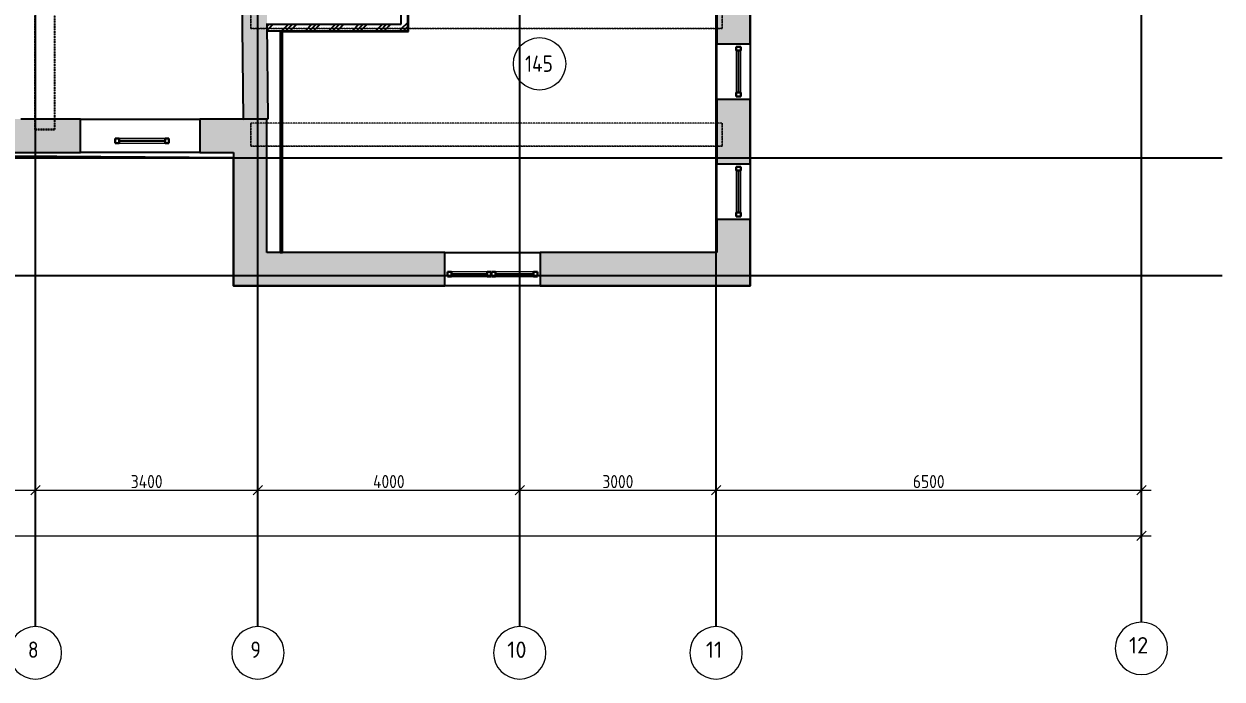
# Model space of a CAD drawing. Header units: millimetres. Extents: x -33838 to 476301, y -41806 to 120107.
# Drawn here: x 38835 to 57142, y -5853 to 4149 of the extents above; entities that cross this region are included whole.
import ezdxf

# ---------------------------------------------------------------- set-up
doc = ezdxf.new("R2010")
doc.units = ezdxf.units.MM
for name, pattern in [('ADSK_Линия сетки', [25, 20, -2.5, 0, -2.5]), ('ADSK_Сверху', [4.5, 3, -1.5]), ('ADSK_Снесено', [4.5, 3, -1.5])]:
    doc.linetypes.add(name, pattern=pattern)
for name, color, linetype, lineweight, true_color in [('_ Окна', 5, 'Continuous', 30, 0x0000ff), ('Стены внутренние', 5, 'Continuous', 18, 0x0000ff), ('Стены наружные', 1, 'ADSK_Снесено', 18, 0xff0000), ('Стены штриховка', 5, 'Continuous', 18, 0x0000ff)]:
    doc.layers.add(name, color=color, linetype=linetype, lineweight=lineweight, true_color=true_color)
for name, color, linetype, lineweight in [('Каркас', 7, 'Continuous', 18), ('Марки помещений', 7, 'Continuous', 20), ('Окна', 251, 'Continuous', 18), ('Оси', 7, 'Continuous', 9)]:
    doc.layers.add(name, color=color, linetype=linetype, lineweight=lineweight)
doc.styles.add('GOST Common_1', font='GOST Common_0.ttf', dxfattribs={"width": 0.9, "height": 200})
doc.styles.add('GOST Common_2', font='GOST Common_0.ttf', dxfattribs={"width": 0.9, "height": 250})
doc.styles.add('ISOCPEUR', font='isocpeur.ttf', dxfattribs={"height": 250})
doc.dimstyles.new('ADSK_Основной_2_мм_Округление_до_1_мм', dxfattribs={"dimscale": 304.8, "dimtxt": 201.142999, "dimasz": 0.463911, "dimexe": 0.492126, "dimexo": 0.492126, "dimgap": 0.098425, "dimtad": 1, "dimdec": 0, "dimdsep": 46, "dimtxsty": 'GOST Common_1', "dimblk1": 'OBLIQUE', "dimblk2": 'OBLIQUE', "dimsah": 1, "dimcen": 0.09, "dimdle": 0.492126, "dimazin": 2, "dimtfac": 1, "dimtdec": 4, "dimtix": 1, "dimtmove": 0, "dimatfit": 3, "dimfxl": 1, "dimtvp": 1, "dimtolj": 1, "dimtzin": 0, "dimlwd": 20, "dimlwe": 20, "dimarcsym": 2})
pattern_1 = [(45, (0, 0), (-179.6051, 179.6051), []), (45, (63.5, 0), (0, 359.2102), []), (45, (-63.5, 0), (0, 359.2102), [])]

# ---------------------------------------------------------------- blocks, each defined once
blk = doc.blocks.new('ADSK_БалкаЖБ_Прямоугольная - 350х280мм-843459-01 План 1-го этажа маркировочный')
at = {"layer": 'Каркас', "color": 253, "linetype": 'ADSK_Сверху', "true_color": 0xaaaaaa}
for p, q in [((-3601, 175), (-3601, -175)), ((-3601, 175), (3601, 175)), ((3601, -175), (3601, 175)), ((-3601, -175), (3601, -175))]:
    blk.add_line(p, q, dxfattribs=at)
at = {"layer": 'Каркас', "color": 253, "linetype": 'ADSK_Сверху', "true_color": 0xb2b2b2}
for p, q in [((-3601, -175), (-3601, 175)), ((3601, 175), (-3601, 175)), ((3601, 175), (3601, -175)), ((-3601, -175), (3601, -175))]:
    blk.add_line(p, q, dxfattribs=at)
blk = doc.blocks.new('ADSK_БалкаЖБ_Прямоугольная - 350х280мм-843460-01 План 1-го этажа маркировочный')
at = {"layer": 'Каркас', "color": 253, "linetype": 'ADSK_Сверху', "true_color": 0xaaaaaa}
for p, q in [((-3601, 175), (-3601, -175)), ((-3601, 175), (3601, 175)), ((3601, -175), (3601, 175)), ((-3601, -175), (3601, -175))]:
    blk.add_line(p, q, dxfattribs=at)
at = {"layer": 'Каркас', "color": 253, "linetype": 'ADSK_Сверху', "true_color": 0xb2b2b2}
for p, q in [((-3601, -175), (-3601, 175)), ((3601, 175), (-3601, 175)), ((3601, 175), (3601, -175)), ((-3601, -175), (3601, -175))]:
    blk.add_line(p, q, dxfattribs=at)
blk = doc.blocks.new('Витраж-тент со смещением вовне - 60мм 30 сдвиг-1466941-01 План 1-го этажа маркировочный')
at = {"layer": '_ Окна'}
for p, q in [((-379, 25), (-379, -45)), ((-379, 25), (-319, 25)), ((-379, -45), (-379, 25)), ((-319, 25), (-319, -45)), ((379, 25), (319, 25)), ((319, 25), (319, -45)), ((379, -45), (379, 25)), ((379, -45), (379, 25)), ((-319, -45), (-379, -45)), ((-319, -10), (319, -10)), ((319, -45), (379, -45))]:
    blk.add_line(p, q, dxfattribs=at)
at = {"layer": 'Окна'}
for p, q in [((319, 25), (-319, 25)), ((-319, -45), (319, -45))]:
    blk.add_line(p, q, dxfattribs=at)
blk = doc.blocks.new('Витраж-тент со смещением вовне - 60мм 34 сдвиг-1466945-01 План 1-го этажа маркировочный')
at = {"layer": '_ Окна'}
for p, q in [((-352, 25), (-352, -45)), ((-352, 25), (-292, 25)), ((-352, -45), (-352, 25)), ((-292, 25), (-292, -45)), ((352, 25), (292, 25)), ((292, 25), (292, -45)), ((352, -45), (352, 25)), ((352, -45), (352, 25)), ((-292, -45), (-352, -45)), ((-292, -10), (292, -10)), ((292, -45), (352, -45))]:
    blk.add_line(p, q, dxfattribs=at)
at = {"layer": 'Окна'}
for p, q in [((292, 25), (-292, 25)), ((-292, -45), (292, -45))]:
    blk.add_line(p, q, dxfattribs=at)
blk = doc.blocks.new('Витраж-тент со смещением вовне - 60мм 34 сдвиг-1466955-01 План 1-го этажа маркировочный')
at = {"layer": '_ Окна'}
for p, q in [((-332, 25), (-332, -45)), ((-332, 25), (-272, 25)), ((-332, -45), (-332, 25)), ((-272, 25), (-272, -45)), ((332, 25), (272, 25)), ((272, 25), (272, -45)), ((332, -45), (332, 25)), ((332, -45), (332, 25)), ((-272, -45), (-332, -45)), ((-272, -10), (272, -10)), ((272, -45), (332, -45))]:
    blk.add_line(p, q, dxfattribs=at)
at = {"layer": 'Окна'}
for p, q in [((272, 25), (-272, 25)), ((-272, -45), (272, -45))]:
    blk.add_line(p, q, dxfattribs=at)
blk = doc.blocks.new('Витраж-тент со смещением вовне - 60мм 30 сдвиг-1466956-01 План 1-го этажа маркировочный')
at = {"layer": '_ Окна'}
for p, q in [((-410, 25), (-410, -45)), ((-410, 25), (-350, 25)), ((-410, -45), (-410, 25)), ((-350, 25), (-350, -45)), ((410, 25), (350, 25)), ((350, 25), (350, -45)), ((410, -45), (410, 25)), ((410, -45), (410, 25)), ((-350, -45), (-410, -45)), ((-350, -10), (350, -10)), ((350, -45), (410, -45))]:
    blk.add_line(p, q, dxfattribs=at)
at = {"layer": 'Окна'}
for p, q in [((350, 25), (-350, 25)), ((-350, -45), (350, -45))]:
    blk.add_line(p, q, dxfattribs=at)
blk = doc.blocks.new('Ось сетки - Круг_Ø8 мм-6577-01 План 1-го этажа маркировочный')
at = {"layer": 'Оси', "lineweight": 20}
for start, end in [(360, 180), (180, 360)]:
    blk.add_arc((0, 0), 4, start, end, dxfattribs=at)
blk = doc.blocks.new('ADSK_Марка_Помещение_ОдноЗначение - Номер-247393-01 План 1-го этажа маркировочный')
at = {"layer": 'Марки помещений'}
blk.add_circle((0, 0), 4, dxfattribs=at)
blk = doc.blocks.new('_Oblique')
at = {"color": 0, "linetype": 'ByBlock', "lineweight": -2}
blk.add_line((-0.5, -0.5), (0.5, 0.5), dxfattribs=at)
blk = doc.blocks.new('DIMBLOCK8-01 План 1-го этажа маркировочный')
at = {"color": 0, "lineweight": 20, "transparency": 16777216}
for p, q in [((30960, -2968), (39160, -2968)), ((31110, -3018), (31110, -3118)), ((39010, -3018), (39010, -3118))]:
    blk.add_line(p, q, dxfattribs=at)
at = {"layer": 'Defpoints', "color": 0, "transparency": 16777216}
for p in [(31110, -2868), (39010, -2868), (39010, -2968)]:
    blk.add_point(p, dxfattribs=at)
at = {"color": 0, "lineweight": 20, "transparency": 16777216, "xscale": 141.4, "yscale": 141.4, "zscale": 141.4, "rotation": 180}
blk.add_blockref('_Oblique', (31110, -2968), dxfattribs=at)
at = {"color": 0, "lineweight": 20, "transparency": 16777216, "xscale": 141.4, "yscale": 141.4, "zscale": 141.4}
blk.add_blockref('_Oblique', (39010, -2968), dxfattribs=at)
at = {"color": 0, "lineweight": 25, "transparency": 16777216, "insert": (35060, -2838), "char_height": 200, "width": 605.47, "attachment_point": 5, "style": 'GOST Common_1'}
blk.add_mtext('\\A1;7900', dxfattribs=at)
blk = doc.blocks.new('DIMBLOCK9-01 План 1-го этажа маркировочный')
at = {"color": 0, "lineweight": 20, "transparency": 16777216}
for p, q in [((38860, -2968), (42560, -2968)), ((39010, -3018), (39010, -3118)), ((42410, -3018), (42410, -3118))]:
    blk.add_line(p, q, dxfattribs=at)
at = {"layer": 'Defpoints', "color": 0, "transparency": 16777216}
for p in [(39010, -2868), (42410, -2868), (42410, -2968)]:
    blk.add_point(p, dxfattribs=at)
at = {"color": 0, "lineweight": 20, "transparency": 16777216, "xscale": 141.4, "yscale": 141.4, "zscale": 141.4, "rotation": 180}
blk.add_blockref('_Oblique', (39010, -2968), dxfattribs=at)
at = {"color": 0, "lineweight": 20, "transparency": 16777216, "xscale": 141.4, "yscale": 141.4, "zscale": 141.4}
blk.add_blockref('_Oblique', (42410, -2968), dxfattribs=at)
at = {"color": 0, "lineweight": 25, "transparency": 16777216, "insert": (40710, -2838), "char_height": 200, "width": 625.93, "attachment_point": 5, "style": 'GOST Common_1'}
blk.add_mtext('\\A1;3400', dxfattribs=at)
blk = doc.blocks.new('DIMBLOCK10-01 План 1-го этажа маркировочный')
at = {"color": 0, "lineweight": 20, "transparency": 16777216}
for p, q in [((42260, -2968), (46560, -2968)), ((42410, -3018), (42410, -3118)), ((46410, -3018), (46410, -3118))]:
    blk.add_line(p, q, dxfattribs=at)
at = {"layer": 'Defpoints', "color": 0, "transparency": 16777216}
for p in [(42410, -2868), (46410, -2868), (46410, -2968)]:
    blk.add_point(p, dxfattribs=at)
at = {"color": 0, "lineweight": 20, "transparency": 16777216, "xscale": 141.4, "yscale": 141.4, "zscale": 141.4, "rotation": 180}
blk.add_blockref('_Oblique', (42410, -2968), dxfattribs=at)
at = {"color": 0, "lineweight": 20, "transparency": 16777216, "xscale": 141.4, "yscale": 141.4, "zscale": 141.4}
blk.add_blockref('_Oblique', (46410, -2968), dxfattribs=at)
at = {"color": 0, "lineweight": 25, "transparency": 16777216, "insert": (44410, -2838), "char_height": 200, "width": 625.93, "attachment_point": 5, "style": 'GOST Common_1'}
blk.add_mtext('\\A1;4000', dxfattribs=at)
blk = doc.blocks.new('DIMBLOCK11-01 План 1-го этажа маркировочный')
at = {"color": 0, "lineweight": 20, "transparency": 16777216}
for p, q in [((46260, -2968), (49560, -2968)), ((46410, -3018), (46410, -3118)), ((49410, -3018), (49410, -3118))]:
    blk.add_line(p, q, dxfattribs=at)
at = {"layer": 'Defpoints', "color": 0, "transparency": 16777216}
for p in [(46410, -2868), (49410, -2868), (49410, -2968)]:
    blk.add_point(p, dxfattribs=at)
at = {"color": 0, "lineweight": 20, "transparency": 16777216, "xscale": 141.4, "yscale": 141.4, "zscale": 141.4, "rotation": 180}
blk.add_blockref('_Oblique', (46410, -2968), dxfattribs=at)
at = {"color": 0, "lineweight": 20, "transparency": 16777216, "xscale": 141.4, "yscale": 141.4, "zscale": 141.4}
blk.add_blockref('_Oblique', (49410, -2968), dxfattribs=at)
at = {"color": 0, "lineweight": 25, "transparency": 16777216, "insert": (47910, -2838), "char_height": 200, "width": 605.47, "attachment_point": 5, "style": 'GOST Common_1'}
blk.add_mtext('\\A1;3000', dxfattribs=at)
blk = doc.blocks.new('DIMBLOCK12-01 План 1-го этажа маркировочный')
at = {"color": 0, "lineweight": 20, "transparency": 16777216}
for p, q in [((49260, -2968), (56060, -2968)), ((49410, -3018), (49410, -3118)), ((55910, -3018), (55910, -3118))]:
    blk.add_line(p, q, dxfattribs=at)
at = {"layer": 'Defpoints', "color": 0, "transparency": 16777216}
for p in [(49410, -2868), (55910, -2868), (55910, -2968)]:
    blk.add_point(p, dxfattribs=at)
at = {"color": 0, "lineweight": 20, "transparency": 16777216, "xscale": 141.4, "yscale": 141.4, "zscale": 141.4, "rotation": 180}
blk.add_blockref('_Oblique', (49410, -2968), dxfattribs=at)
at = {"color": 0, "lineweight": 20, "transparency": 16777216, "xscale": 141.4, "yscale": 141.4, "zscale": 141.4}
blk.add_blockref('_Oblique', (55910, -2968), dxfattribs=at)
at = {"color": 0, "lineweight": 25, "transparency": 16777216, "insert": (52660, -2838), "char_height": 200, "width": 605.47, "attachment_point": 5, "style": 'GOST Common_1'}
blk.add_mtext('\\A1;6500', dxfattribs=at)
blk = doc.blocks.new('DIMBLOCK21-01 План 1-го этажа маркировочный')
at = {"color": 0, "lineweight": 20, "transparency": 16777216}
for p, q in [((-6090, -3668), (56060, -3668)), ((-5940, -3718), (-5940, -3818)), ((55910, -3718), (55910, -3818))]:
    blk.add_line(p, q, dxfattribs=at)
at = {"layer": 'Defpoints', "color": 0, "transparency": 16777216}
for p in [(-5940, -3568), (55910, -3568), (55910, -3668)]:
    blk.add_point(p, dxfattribs=at)
at = {"color": 0, "lineweight": 20, "transparency": 16777216, "xscale": 141.4, "yscale": 141.4, "zscale": 141.4, "rotation": 180}
blk.add_blockref('_Oblique', (-5940, -3668), dxfattribs=at)
at = {"color": 0, "lineweight": 20, "transparency": 16777216, "xscale": 141.4, "yscale": 141.4, "zscale": 141.4}
blk.add_blockref('_Oblique', (55910, -3668), dxfattribs=at)
at = {"color": 0, "lineweight": 25, "transparency": 16777216, "insert": (24985, -3538), "char_height": 200, "width": 711.84, "attachment_point": 5, "style": 'GOST Common_1'}
blk.add_mtext('\\A1;61850', dxfattribs=at)

msp = doc.modelspace()

# ---------------------------------------------------------------- hatches: boundary and pattern name
at = {"layer": 'Стены внутренние', "lineweight": 25, "true_color": 0x636466}
msp.add_hatch(color=251, dxfattribs=at).paths.add_polyline_path([(42184.95019, 2694.54182), (42564.93046, 2698.4144), (42500.60151, 9010.4205), (42120.57154, 9011.42503), (42184.91072, 2698.4144)])
h = msp.add_hatch(dxfattribs=at)
h.set_pattern_fill('FP_3', color=251, style=0, pattern_type=2)
h.set_pattern_definition(pattern_1)
h.paths.add_polyline_path([(44700.345, 4043.84524), (44700.345, 8803.79922), (44600.345, 8803.79922), (44600.345, 4043.84524)])
h = msp.add_hatch(dxfattribs=at)
h.set_pattern_fill('FP_3', color=251, style=0, pattern_type=2)
h.set_pattern_definition(pattern_1)
h.paths.add_polyline_path([(42750.345, 4043.84524), (42777.345, 4043.84524), (42777.345, 4143.84524), (42550.19932, 4143.84524), (42551.21847, 4043.84524), (42564.93046, 4043.84524)])
h = msp.add_hatch(dxfattribs=at)
h.set_pattern_fill('FP_3', color=251, style=0, pattern_type=2)
h.set_pattern_definition(pattern_1)
h.paths.add_polyline_path([(43406.90172, 4043.84524), (44600.345, 4043.84524), (44600.345, 4143.84524), (42777.345, 4143.84524), (42777.345, 4043.84524)])
at = {"layer": 'Стены наружные', "linetype": 'Continuous', "lineweight": 25, "true_color": 0x636466}
h = msp.add_hatch(color=251, dxfattribs=at)
h.paths.add_polyline_path([(49933.40071, 150.23165), (49933.40071, 1165.66732), (49423.40071, 1165.66732), (49423.40071, 150.23165), (49595.65426, 150.23165)])
h.paths.add_polyline_path([(49423.40071, 2015.66732), (49933.40071, 2015.66732), (49933.40071, 2997.94675), (49423.40071, 2997.94675), (49423.40071, 2556.17133)])
h.paths.add_polyline_path([(49423.40071, 3847.94675), (49933.40071, 3847.94675), (49933.40071, 4821.33057), (49423.40071, 4821.33057), (49423.40071, 4471.78951)])
h.paths.add_polyline_path([(49551.60736, 5671.33057), (49933.40071, 5671.33057), (49933.40071, 6658.32472), (49423.40071, 6658.32472), (49423.40071, 5671.33057), (49544.72361, 5671.33057)])
h.paths.add_polyline_path([(49933.40071, 7508.32472), (49933.40071, 9042.30207), (49423.40071, 9042.30207), (49423.40071, 7508.32472), (49551.60736, 7508.32472)])
h = msp.add_hatch(color=251, dxfattribs=at)
h.paths.add_polyline_path([(41519.93239, 2186.47811), (42036.9317, 2186.47811), (42036.9317, 2696.47811), (41519.93239, 2696.47811), (41519.93239, 2322.95706)])
h.paths.add_polyline_path([(38947.96606, 2186.47811), (39699.93239, 2186.47811), (39699.93239, 2696.47811), (38672.84784, 2696.47811), (38672.84784, 2186.47811)])
h.paths.add_polyline_path([(36852.84784, 2186.47811), (36852.84784, 2696.47811), (35863.53295, 2696.47811), (35863.53295, 2186.47811), (36718.49822, 2186.47811)])
h.paths.add_polyline_path([(34043.53295, 2186.47811), (34043.53295, 2696.47811), (33055.97355, 2696.47811), (33055.97355, 2186.47811), (33296.26645, 2186.47811)])
h.paths.add_polyline_path([(30252.66651, 2186.47811), (31235.97355, 2186.47811), (31235.97355, 2696.47811), (30252.66651, 2696.47811), (30252.66651, 2400.2196)])
h.paths.add_polyline_path([(28432.66651, 2186.47811), (28432.66651, 2696.47811), (27452.43343, 2696.47811), (27452.43343, 2186.47811), (28180.43343, 2186.47811)])
h.paths.add_polyline_path([(22226.95731, 2186.47811), (22792.43343, 2186.47811), (22792.43343, 2696.47811), (21763.72999, 2696.47811), (21763.72999, 2186.47811), (22064.43343, 2186.47811)])
h.paths.add_polyline_path([(25752.43343, 2186.47811), (25752.43343, 2696.47811), (24492.43343, 2696.47811), (24492.43343, 2186.47811)])
h.paths.add_polyline_path([(16107.48246, 2186.47811), (17097.65708, 2186.47811), (17097.65708, 2696.47811), (16107.48246, 2696.47811), (16107.48246, 2602.68459)])
h.paths.add_polyline_path([(19943.72999, 2186.47811), (19943.72999, 2696.47811), (18917.65708, 2696.47811), (18917.65708, 2186.47811), (18972.64368, 2186.47811)])
h.paths.add_polyline_path([(13865.30571, 2186.47811), (14287.48246, 2186.47811), (14287.48246, 2696.47811), (13310.86317, 2696.47811), (13310.86317, 2186.47811)])
h.paths.add_polyline_path([(11490.86206, 2186.47811), (11490.86206, 2696.47811), (10515.87097, 2696.47811), (10515.87097, 2186.47811)])
h.paths.add_polyline_path([(8272.99741, 2186.47811), (8695.87097, 2186.47811), (8695.87097, 2696.47811), (8272.99741, 2696.47811), (8272.99741, 2599.36727)])
msp.add_hatch(color=251, dxfattribs=at).paths.add_polyline_path([(42546.9317, 150.23165), (42546.9317, 2696.47811), (42327.13917, 2695.99094), (42184.95019, 2694.54182), (42184.93046, 2696.47811), (42036.9317, 2696.47811), (42036.9317, 150.23165), (42386.98569, 150.23165)])
h = msp.add_hatch(color=251, dxfattribs=at)
h.paths.add_polyline_path([(49423.40071, 150.23165), (49423.40071, 660.23165), (46724.57378, 660.23165), (46724.57378, 150.23165)])
h.paths.add_polyline_path([(42546.9317, 150.23165), (45264.57378, 150.23165), (45264.57378, 660.23165), (42546.9317, 660.23165), (42546.9317, 575.63165)])

# ---------------------------------------------------------------- linework, layer by layer
at = {"linetype": 'ADSK_Линия сетки', "lineweight": 25}
for p, q in [((46409.91035, -4984.78696), (46409.91035, 44534.78674)), ((49409.91035, -4984.78696), (49409.91035, 44534.78674)), ((55909.91035, -4984.78696), (55909.91035, 44534.78674)), ((39009.91035, -4984.78696), (39009.91035, 21668.8012)), ((42409.91035, -4984.78696), (42409.91035, 21668.8012)), ((-11086.22475, 2106.78828), (57141.71826, 2106.78828)), ((-11086.22475, 306.78828), (57141.71826, 306.78828)), ((39009.91035, -5052.59678), (39009.91035, -4844.42315)), ((42409.91035, -5052.59678), (42409.91035, -4844.42315)), ((46409.91035, -5052.59678), (46409.91035, -4844.42315)), ((49409.91035, -5052.59678), (49409.91035, -4844.42315))]:
    msp.add_line(p, q, dxfattribs=at)
at = {"color": 251, "lineweight": 25, "true_color": 0x636466}
msp.add_lwpolyline([(46033.2121, 20934.05859), (46033.2121, 43759.20652), (56032.61764, 43759.20652), (56213.94922, 8532.30207), (49933.40071, 8532.30207), (49933.40071, 150.23165), (42036.9317, 150.23165), (42036.9317, 2106.78828), (31235.97355, 2186.47811), (31336.39547, 2185.73719), (31336.39547, -2732.56685), (18972.64368, -2732.56685), (18972.64368, 2186.47811), (8272.99741, 2186.47811), (8272.99741, 272.0206), (290.4987, 306.78828), (290.4987, 8529.25245)], dxfattribs=at)
at = {"layer": 'Каркас', "color": 251, "linetype": 'ADSK_Сверху', "lineweight": 25, "true_color": 0x636466}
for p, q in [((39008.47939, 8926.99739), (39008.47939, 2540.01988)), ((39008.47939, 2540.01988), (39008.47939, 8926.99739)), ((39308.47939, 2540.01988), (39308.47939, 8926.99739)), ((39308.47939, 2540.01988), (39308.47939, 8926.99739)), ((39008.47939, 2540.01988), (39308.47939, 2540.01988)), ((39308.47939, 2540.01988), (39008.47939, 2540.01988))]:
    msp.add_line(p, q, dxfattribs=at)
at = {"layer": 'Стены внутренние', "color": 251, "lineweight": 25, "true_color": 0x636466}
for p, q in [((44712.345, 4031.84524), (44712.345, 8791.79922)), ((42134.88038, 7607.43061), (42184.95019, 2694.54182)), ((42564.93046, 2698.4144), (42550.0974, 4153.84524)), ((42551.21847, 4043.84524), (42750.345, 4043.84524)), ((42750.345, 4043.84524), (42750.345, 660.23165)), ((42783.345, 4031.84524), (44712.345, 4031.84524)), ((42783.345, 660.23165), (42783.345, 4031.84524)), ((42184.95019, 2694.54182), (42564.93046, 2698.4144)), ((42750.345, 660.23165), (42781.345, 660.23165))]:
    msp.add_line(p, q, dxfattribs=at)
at = {"layer": 'Стены наружные', "color": 251, "linetype": 'Continuous', "lineweight": 25, "true_color": 0x636466}
for p, q in [((49423.40071, 4821.33057), (49423.40071, 3847.94675)), ((49933.40071, 3847.94675), (49933.40071, 4821.33057)), ((49423.40071, 3847.94675), (49933.40071, 3847.94675)), ((49423.40071, 2997.94675), (49423.40071, 3847.94675)), ((49933.40071, 3847.94675), (49933.40071, 2997.94675)), ((49933.40071, 2997.94675), (49423.40071, 2997.94675)), ((49423.40071, 2997.94675), (49423.40071, 2015.66732)), ((49933.40071, 2015.66732), (49933.40071, 2997.94675)), ((39699.93239, 2696.47811), (38784.84784, 2696.47811)), ((39699.93239, 2186.47811), (39699.93239, 2696.47811)), ((39699.93239, 2696.47811), (41519.93239, 2696.47811)), ((42546.9317, 2696.47811), (41519.93239, 2696.47811)), ((41519.93239, 2696.47811), (41519.93239, 2186.47811)), ((42546.9317, 660.23165), (42546.9317, 2696.47811)), ((38672.84784, 2186.47811), (39699.93239, 2186.47811)), ((41519.93239, 2186.47811), (39699.93239, 2186.47811)), ((41519.93239, 2186.47811), (42036.9317, 2186.47811)), ((42036.9317, 2186.47811), (42036.9317, 150.23165)), ((49423.40071, 2015.66732), (49933.40071, 2015.66732)), ((49423.40071, 1165.66732), (49423.40071, 2015.66732)), ((49933.40071, 2015.66732), (49933.40071, 1165.66732)), ((49933.40071, 1165.66732), (49423.40071, 1165.66732)), ((49423.40071, 1165.66732), (49423.40071, 660.23165)), ((49933.40071, 150.23165), (49933.40071, 1165.66732)), ((42750.345, 660.23165), (42546.9317, 660.23165)), ((45264.57378, 660.23165), (42783.345, 660.23165)), ((45264.57378, 150.23165), (45264.57378, 660.23165)), ((45264.57378, 660.23165), (46724.57378, 660.23165)), ((49423.40071, 660.23165), (46724.57378, 660.23165)), ((46724.57378, 660.23165), (46724.57378, 150.23165)), ((42036.9317, 150.23165), (45264.57378, 150.23165)), ((46724.57378, 150.23165), (45264.57378, 150.23165)), ((46724.57378, 150.23165), (49933.40071, 150.23165))]:
    msp.add_line(p, q, dxfattribs=at)
at = {"layer": 'Стены штриховка', "color": 251, "lineweight": 25, "true_color": 0x636466}
for p, q in [((44600.345, 4143.84524), (44600.345, 8803.79922)), ((44700.345, 4043.84524), (44700.345, 8803.79922)), ((44710.345, 4031.84524), (44710.345, 8803.79922)), ((42550.19932, 4143.84524), (44600.345, 4143.84524)), ((42750.345, 4043.84524), (44700.345, 4043.84524)), ((42775.345, 660.23165), (42775.345, 4043.84524)), ((42777.345, 4033.84524), (44712.345, 4033.84524)), ((42781.345, 660.23165), (42781.345, 4031.84524)), ((44700.345, 4033.84524), (44700.345, 4031.84524)), ((42781.345, 660.23165), (42783.345, 660.23165))]:
    msp.add_line(p, q, dxfattribs=at)

# ---------------------------------------------------------------- block references
at = {"lineweight": 25, "xscale": 99.99999999999993, "yscale": 99.99999999999993, "zscale": 99.99999999999993}
for p in [(39009.91035, -5452.59678), (42409.91035, -5452.59678), (46409.91035, -5452.59678), (49409.91035, -5452.59678), (55909.91035, -5384.78696)]:
    msp.add_blockref('Ось сетки - Круг_Ø8 мм-6577-01 План 1-го этажа маркировочный', p, dxfattribs=at)
at = {"layer": '_ Окна', "color": 251, "lineweight": 25, "true_color": 0x636466}
for name, p, rotation in [('Витраж-тент со смещением вовне - 60мм 30 сдвиг-1466941-01 План 1-го этажа маркировочный', (49763.40071, 3422.94675), 270.0000000000003), ('Витраж-тент со смещением вовне - 60мм 30 сдвиг-1466956-01 План 1-го этажа маркировочный', (40639.93239, 2356.47811), 180), ('Витраж-тент со смещением вовне - 60мм 30 сдвиг-1466941-01 План 1-го этажа маркировочный', (49763.40071, 1590.66732), 270.0000000000003), ('Витраж-тент со смещением вовне - 60мм 34 сдвиг-1466955-01 План 1-го этажа маркировочный', (45638.57378, 320.23165), 180), ('Витраж-тент со смещением вовне - 60мм 34 сдвиг-1466945-01 План 1-го этажа маркировочный', (46330.57378, 320.23165), 180)]:
    msp.add_blockref(name, p, dxfattribs=dict(at, rotation=rotation))
at = {"layer": 'Каркас', "color": 251, "linetype": 'ADSK_Сверху', "lineweight": 25, "true_color": 0x636466, "rotation": 180}
for name, p in [('ADSK_БалкаЖБ_Прямоугольная - 350х280мм-843460-01 План 1-го этажа маркировочный', (45904.26947, 4257.35753)), ('ADSK_БалкаЖБ_Прямоугольная - 350х280мм-843459-01 План 1-го этажа маркировочный', (45904.29265, 2457.35753))]:
    msp.add_blockref(name, p, dxfattribs=at)
at = {"layer": 'Марки помещений', "color": 251, "lineweight": 25, "true_color": 0x636466, "xscale": 99.99999999999993, "yscale": 99.99999999999993, "zscale": 99.99999999999993}
msp.add_blockref('ADSK_Марка_Помещение_ОдноЗначение - Номер-247393-01 План 1-го этажа маркировочный', (46712.73158, 3540.25439), dxfattribs=at)

# ---------------------------------------------------------------- texts
at = {"lineweight": 25, "char_height": 250, "attachment_point": 1, "style": 'ISOCPEUR'}
for s, insert, width in [('\\fGOST Common|b0|i0|c204|p34|;\\W.9;8', (38896.12969, -5280.06342), 274.177125), ('\\fGOST Common|b0|i0|c204|p34|;\\W.9;9', (42296.12969, -5280.06342), 274.177125), ('10', (46218.72969, -5280.06342), 461.772), ('11', (49254.27969, -5280.06342), 375.18975), ('12', (55718.72969, -5212.25361), 461.772)]:
    msp.add_mtext(s, dxfattribs=dict(at, insert=insert, width=width))
at = {"layer": 'Марки помещений', "color": 251, "lineweight": 25, "true_color": 0x636466, "insert": (46491.77432, 3667.97946), "char_height": 250, "width": 548.35425, "attachment_point": 1, "style": 'GOST Common_2'}
msp.add_mtext('145', dxfattribs=at)

# ---------------------------------------------------------------- dimensions: what is measured, and where the dimension line sits
at = {"lineweight": 25}
for base, p1, p2, override, picture, middle in [((39009.91035, -2967.9078), (31109.91035, -2867.9229), (39009.91035, -2867.9229), {"dimpost": '<>', "dimfxl": 7900}, 'DIMBLOCK8-01 План 1-го этажа маркировочный', (35059.91035, -2837.9078)), ((42409.91035, -2967.9078), (39009.91035, -2867.9229), (42409.91035, -2867.9229), {"dimpost": '<>', "dimfxl": 3400}, 'DIMBLOCK9-01 План 1-го этажа маркировочный', (40709.91035, -2837.9078)), ((46409.91035, -2967.9078), (42409.91035, -2867.9229), (46409.91035, -2867.9229), {"dimpost": '<>', "dimfxl": 4000}, 'DIMBLOCK10-01 План 1-го этажа маркировочный', (44409.91035, -2837.9078)), ((49409.91035, -2967.9078), (46409.91035, -2867.9229), (49409.91035, -2867.9229), {"dimpost": '<>', "dimfxl": 3000}, 'DIMBLOCK11-01 План 1-го этажа маркировочный', (47909.91035, -2837.9078)), ((55909.91035, -2967.9078), (49409.91035, -2867.9229), (55909.91035, -2867.9229), {"dimpost": '<>', "dimfxl": 6500}, 'DIMBLOCK12-01 План 1-го этажа маркировочный', (52659.91035, -2837.9078)), ((55909.91035, -3667.9078), (-5940.08965, -3567.9229), (55909.91035, -3567.9229), {"dimpost": '<>', "dimfxl": 61850}, 'DIMBLOCK21-01 План 1-го этажа маркировочный', (24984.91035, -3537.9078))]:
    dim = msp.add_linear_dim(base=base, p1=p1, p2=p2, dimstyle='ADSK_Основной_2_мм_Округление_до_1_мм', override=override, dxfattribs=at)
    dim.commit()
    dim.dimension.update_dxf_attribs({"geometry": picture, "text_midpoint": middle})

doc.saveas('drawing.dxf')
